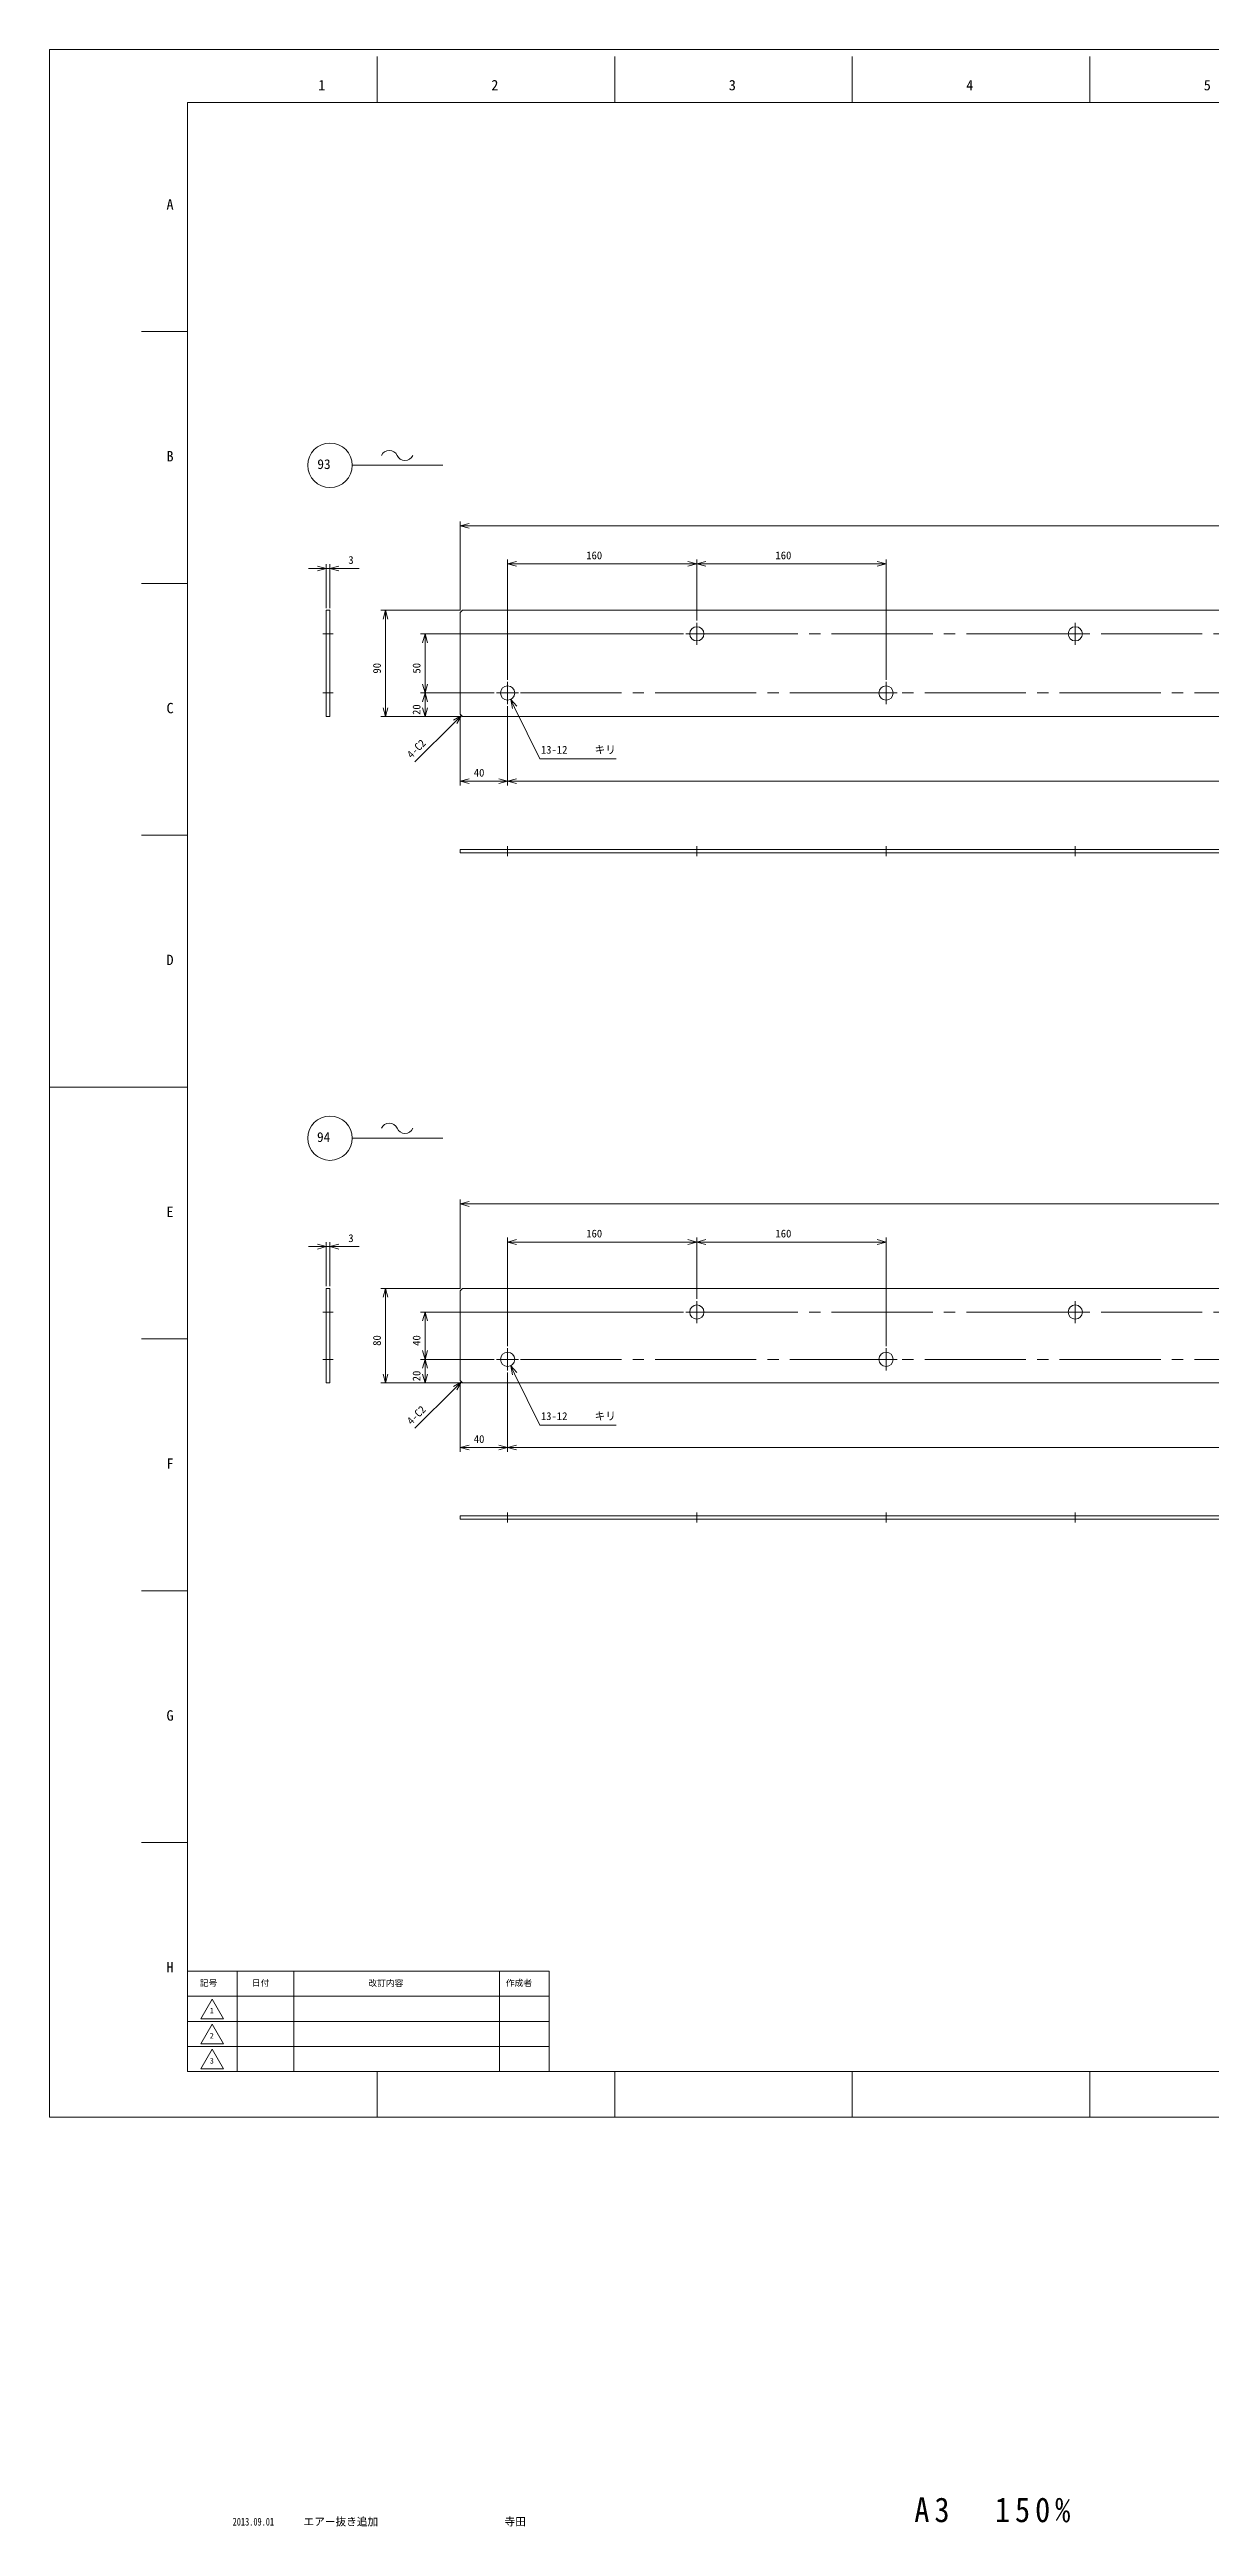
# Model space of a CAD drawing. Units: millimetres at full size. Extents: x -1242 to 1242, y -1213 to 882.
# Drawn here: x -1242 to -261, y -1213 to 882 of the extents above; entities that cross this region are included whole.
import ezdxf
from ezdxf.enums import TextEntityAlignment as Align

# ---------------------------------------------------------------- set-up
doc = ezdxf.new("R2010")
doc.units = ezdxf.units.MM
doc.header["$LTSCALE"] = 9.4985
doc.linetypes.add('CHAIN2', pattern=[12, 9, -1, 1, -1])
for name, color, linetype, lineweight in [('0-0_90_FRAME', 2, 'Continuous', 9), ('0-1_91_BLANK', 6, 'Continuous', 9), ('0-2_08_DIM', 3, 'Continuous', 9), ('0-3_0', 134, 'Continuous', 9), ('0-4_05_CENTER', 2, 'CHAIN2', 9)]:
    doc.layers.add(name, color=color, linetype=linetype, lineweight=lineweight)
doc.layers.add('0-8', color=7, linetype='Continuous')
doc.styles.add('ＭＳ ゴシック', font='')
doc.styles.add('ＭＳ Ｐゴシック', font='')
doc.styles.get('ＭＳ ゴシック').set_extended_font_data('MS Gothic')
doc.styles.get('ＭＳ Ｐゴシック').set_extended_font_data('MS PGothic')

# ---------------------------------------------------------------- blocks, each defined once
blk = doc.blocks.new('p1ba05')
at = {"layer": '0-2_08_DIM'}
for centre, start, end in [((-2.954, 0.285), 24.22764, 155.57578), ((0, 1.621), 204.22764, 335.57578)]:
    blk.add_arc(centre, 1.621, start, end, dxfattribs=at)
blk = doc.blocks.new('AM_BALLOON1')
at = {"layer": '0-2_08_DIM'}
blk.add_circle((0, 0), 5, dxfattribs=at)
blk = doc.blocks.new('_Open30')
at = {"layer": '0-2_08_DIM'}
blk.add_line((0, 0), (-1, 0), dxfattribs=at)
blk.add_lwpolyline([(-1, 0.268), (0, 0), (-1, -0.268)], dxfattribs=at)

msp = doc.modelspace()

# ---------------------------------------------------------------- linework, layer by layer
at = {"layer": '0-0_90_FRAME'}
for p, q in [((-965.175, 836.694), (-965.175, 875.58)), ((-764.375, 836.694), (-764.375, 875.58)), ((-563.575, 836.694), (-563.575, 875.58)), ((-362.775, 836.694), (-362.775, 875.58)), ((-1125.764, 643.088), (-1164.65, 643.088)), ((-1125.764, 430.096), (-1164.65, 430.096)), ((-1125.764, 217.104), (-1164.65, 217.104)), ((-1125.764, -208.879), (-1164.65, -208.879)), ((-1125.764, -421.871), (-1164.65, -421.871)), ((-1125.764, -634.862), (-1164.65, -634.862)), ((-965.175, -867.18), (-965.175, -828.468)), ((-764.375, -867.18), (-764.375, -828.468)), ((-563.575, -867.18), (-563.575, -828.468)), ((-362.775, -867.18), (-362.775, -828.468))]:
    msp.add_line(p, q, dxfattribs=at)
at = {"layer": '0-0_90_FRAME', "color": 6}
msp.add_line((-1242.302, 4.113), (-1125.764, 4.113), dxfattribs=at)
at = {"layer": '0-0_90_FRAME', "color": 134}
for p, q in [((-1083.764, -828.468), (-1083.764, -743.611)), ((-1035.764, -828.468), (-1035.764, -743.611)), ((-861.764, -828.468), (-861.764, -743.611)), ((-1125.764, -764.825), (-819.764, -764.825)), ((-1125.764, -786.04), (-819.764, -786.04)), ((-1125.764, -807.254), (-819.764, -807.254))]:
    msp.add_line(p, q, dxfattribs=at)
at = {"layer": '0-0_90_FRAME', "color": 6}
msp.add_lwpolyline([(-1125.764, -828.468), (1203.416, -828.468), (1203.416, 836.694), (-1125.764, 836.694)], close=True, dxfattribs=at)
at = {"layer": '0-0_90_FRAME', "color": 134}
for points in [[(-1125.764, -828.468), (-819.764, -828.468), (-819.764, -743.611), (-1125.764, -743.611)], [(-1114.31, -783.787), (-1104.764, -767.252), (-1095.217, -783.787)], [(-1114.31, -805.001), (-1104.764, -788.466), (-1095.217, -805.001)], [(-1114.31, -826.215), (-1104.764, -809.68), (-1095.217, -826.215)]]:
    msp.add_lwpolyline(points, close=True, dxfattribs=at)
at = {"layer": '0-1_91_BLANK'}
msp.add_lwpolyline([(-1242.302, -867.18), (1242.302, -867.18), (1242.302, 881.58), (-1242.302, 881.58)], close=True, dxfattribs=at)
at = {"layer": '0-2_08_DIM'}
for p, q in [((-986.391, 529.936), (-909.691, 529.936)), ((-895.008, 407.272), (-895.008, 482.562)), ((-887.508, 478.812), (1097.492, 478.812)), ((-1015.774, 442.711), (-1023.274, 442.711)), ((-1008.274, 409.272), (-1008.274, 446.461)), ((-1008.274, 442.711), (-1005.274, 442.711)), ((-1005.274, 409.272), (-1005.274, 446.461)), ((-997.774, 442.711), (-980.524, 442.711)), ((-855.008, 348.613), (-855.008, 450.384)), ((-847.508, 446.634), (-702.508, 446.634)), ((-695.008, 398.613), (-695.008, 450.384)), ((-695.008, 398.613), (-695.008, 450.384)), ((-542.508, 446.634), (-687.508, 446.634)), ((-535.008, 348.613), (-535.008, 450.384)), ((-894.883, 407.397), (-962.077, 407.397)), ((-958.327, 324.897), (-958.327, 399.897)), ((-706.224, 387.397), (-928.582, 387.397)), ((-924.832, 344.897), (-924.832, 379.897)), ((-866.224, 337.397), (-928.582, 337.397)), ((-866.224, 337.397), (-928.582, 337.397)), ((-894.883, 317.397), (-962.077, 317.397)), ((-894.883, 317.397), (-928.582, 317.397)), ((-924.832, 329.897), (-924.832, 324.897)), ((-895.008, 317.522), (-895.008, 259.115)), ((-855.008, 326.181), (-855.008, 259.115)), ((-855.008, 326.181), (-855.008, 259.115)), ((-899.311, 313.093), (-933.332, 279.073)), ((-862.508, 262.865), (-887.508, 262.865)), ((-847.508, 262.865), (1057.492, 262.865)), ((-986.391, -39.15), (-909.691, -39.15)), ((-895.008, -166.284), (-895.008, -90.993)), ((-887.508, -94.743), (1097.492, -94.743)), ((-855.008, -214.943), (-855.008, -123.172)), ((-695.008, -174.943), (-695.008, -123.172)), ((-695.008, -174.943), (-695.008, -123.172)), ((-535.008, -214.943), (-535.008, -123.172)), ((-1015.774, -130.845), (-1023.274, -130.845)), ((-1008.274, -164.284), (-1008.274, -127.095)), ((-1008.274, -130.845), (-1005.274, -130.845)), ((-1005.274, -164.284), (-1005.274, -127.095)), ((-997.774, -130.845), (-980.524, -130.845)), ((-847.508, -126.922), (-702.508, -126.922)), ((-542.508, -126.922), (-687.508, -126.922)), ((-894.883, -166.159), (-962.077, -166.159)), ((-958.327, -238.659), (-958.327, -173.659)), ((-706.224, -186.159), (-928.582, -186.159)), ((-924.832, -218.659), (-924.832, -193.659)), ((-866.224, -226.159), (-928.582, -226.159)), ((-866.224, -226.159), (-928.582, -226.159)), ((-894.883, -246.159), (-962.077, -246.159)), ((-899.311, -250.462), (-933.332, -284.483)), ((-894.883, -246.159), (-928.582, -246.159)), ((-924.832, -233.659), (-924.832, -238.659)), ((-895.008, -246.034), (-895.008, -304.441)), ((-855.008, -237.375), (-855.008, -304.441)), ((-855.008, -237.375), (-855.008, -304.441)), ((-862.508, -300.691), (-887.508, -300.691)), ((-847.508, -300.691), (1057.492, -300.691))]:
    msp.add_line(p, q, dxfattribs=at)
for points in [[(-763.307, 281.715), (-827.882, 281.715), (-849.096, 325.26)], [(-763.307, -281.841), (-827.882, -281.841), (-849.096, -238.295)]]:
    msp.add_lwpolyline(points, dxfattribs=at)
at = {"layer": '0-3_0'}
for points in [[(-1008.274, 407.397), (-1005.274, 407.397), (-1005.274, 317.397), (-1008.274, 317.397)], [(-893.008, 317.397), (1102.992, 317.397), (1104.992, 319.397), (1104.992, 405.397), (1102.992, 407.397), (-893.008, 407.397), (-895.008, 405.397), (-895.008, 319.397)], [(1104.992, 205.103), (1104.992, 202.103), (-895.008, 202.103), (-895.008, 205.103)], [(-1008.274, -166.159), (-1005.274, -166.159), (-1005.274, -246.159), (-1008.274, -246.159)], [(-893.008, -246.159), (1102.992, -246.159), (1104.992, -244.159), (1104.992, -168.159), (1102.992, -166.159), (-893.008, -166.159), (-895.008, -168.159), (-895.008, -244.159)], [(1104.992, -358.453), (1104.992, -361.453), (-895.008, -361.453), (-895.008, -358.453)]]:
    msp.add_lwpolyline(points, close=True, dxfattribs=at)
for centre in [(-695.008, 387.397), (-375.008, 387.397), (-855.008, 337.397), (-535.008, 337.397), (-695.008, -186.159), (-375.008, -186.159), (-855.008, -226.159), (-535.008, -226.159)]:
    msp.add_circle(centre, 6, dxfattribs=at)
at = {"layer": '0-4_05_CENTER'}
for p, q in [((-1011.099, 387.397), (-1002.511, 387.397)), ((-685.667, 387.397), (-704.349, 387.397)), ((-695.008, 378.056), (-695.008, 396.738)), ((-695.008, 387.397), (904.992, 387.397)), ((-365.667, 387.397), (-384.349, 387.397)), ((-375.008, 378.056), (-375.008, 396.738)), ((-1011.099, 337.397), (-1002.511, 337.397)), ((-845.667, 337.397), (-864.349, 337.397)), ((-855.008, 328.056), (-855.008, 346.738)), ((1064.992, 337.397), (-855.008, 337.397)), ((-525.667, 337.397), (-544.349, 337.397)), ((-535.008, 328.056), (-535.008, 346.738)), ((-855.008, 207.928), (-855.008, 199.339)), ((-695.008, 207.928), (-695.008, 199.339)), ((-535.008, 207.928), (-535.008, 199.339)), ((-375.008, 207.928), (-375.008, 199.339)), ((-1011.099, -186.159), (-1002.511, -186.159)), ((-685.667, -186.159), (-704.349, -186.159)), ((-695.008, -195.5), (-695.008, -176.818)), ((-695.008, -186.159), (904.992, -186.159)), ((-365.667, -186.159), (-384.349, -186.159)), ((-375.008, -195.5), (-375.008, -176.818)), ((-1011.099, -226.159), (-1002.511, -226.159)), ((-845.667, -226.159), (-864.349, -226.159)), ((-855.008, -235.5), (-855.008, -216.818)), ((1064.992, -226.159), (-855.008, -226.159)), ((-525.667, -226.159), (-544.349, -226.159)), ((-535.008, -235.5), (-535.008, -216.818)), ((-855.008, -355.628), (-855.008, -364.216)), ((-695.008, -355.628), (-695.008, -364.216)), ((-535.008, -355.628), (-535.008, -364.216)), ((-375.008, -355.628), (-375.008, -364.216))]:
    msp.add_line(p, q, dxfattribs=at)

# ---------------------------------------------------------------- block references
at = {"layer": '0-2_08_DIM'}
for name, p, xscale, yscale in [('AM_BALLOON1', (-1005.167, 529.96), 3.75, 3.75), ('p1ba05', (-941.754, 534.039), 4.5, 4.5), ('_Open30', (-1008.274, 442.711), 7.5, 7.5), ('_Open30', (-695.008, 446.634), 7.5, 7.5), ('_Open30', (-535.008, 446.634), 7.5, 7.5), ('_Open30', (-855.008, 262.865), 7.5, 7.5), ('AM_BALLOON1', (-1005.167, -39.126), 3.75, 3.75), ('p1ba05', (-941.754, -35.047), 4.5, 4.5), ('_Open30', (-695.008, -126.922), 7.5, 7.5), ('_Open30', (-535.008, -126.922), 7.5, 7.5), ('_Open30', (-1008.274, -130.845), 7.5, 7.5), ('_Open30', (-855.008, -300.691), 7.5, 7.5)]:
    msp.add_blockref(name, p, dxfattribs=dict(at, xscale=xscale, yscale=yscale))
at = {"layer": '0-2_08_DIM', "xscale": 7.5, "yscale": 7.5}
for p, rotation in [((-895.008, 478.812), 180), ((-1005.274, 442.711), 180), ((-855.008, 446.634), 180), ((-695.008, 446.634), 180), ((-958.327, 407.397), 90), ((-924.832, 387.397), 90), ((-924.832, 337.397), 270), ((-924.832, 337.397), 90), ((-958.327, 317.397), 270), ((-924.832, 317.397), 270), ((-894.008, 318.397), 45), ((-852.38, 332.003), 115.97407), ((-895.008, 262.865), 180), ((-855.008, 262.865), 180), ((-895.008, -94.743), 180), ((-855.008, -126.922), 180), ((-695.008, -126.922), 180), ((-1005.274, -130.845), 180), ((-958.327, -166.159), 90), ((-924.832, -186.159), 90), ((-924.832, -226.159), 270), ((-924.832, -226.159), 90), ((-958.327, -246.159), 270), ((-924.832, -246.159), 270), ((-894.008, -245.159), 45), ((-852.38, -231.553), 115.97407), ((-895.008, -300.691), 180), ((-855.008, -300.691), 180)]:
    msp.add_blockref('_Open30', p, dxfattribs=dict(at, rotation=rotation))

# ---------------------------------------------------------------- texts
at = {"layer": '0-0_90_FRAME', "color": 134}
for s, height, style, p in [('1', 8.798, 'ＭＳ ゴシック', (-1015.171, 844.439)), ('2', 8.798, 'ＭＳ ゴシック', (-868.775, 844.439)), ('3', 8.798, 'ＭＳ ゴシック', (-667.975, 844.439)), ('4', 8.798, 'ＭＳ ゴシック', (-467.175, 844.439)), ('5', 8.798, 'ＭＳ ゴシック', (-266.374, 844.439)), ('A', 8.798, 'ＭＳ ゴシック', (-1143.43, 743.584)), ('B', 8.798, 'ＭＳ ゴシック', (-1143.43, 530.592)), ('C', 8.798, 'ＭＳ ゴシック', (-1143.43, 317.6)), ('D', 8.798, 'ＭＳ ゴシック', (-1143.43, 104.609)), ('E', 8.798, 'ＭＳ ゴシック', (-1143.43, -108.383)), ('F', 8.798, 'ＭＳ ゴシック', (-1143.43, -321.375)), ('G', 8.798, 'ＭＳ ゴシック', (-1143.43, -534.367)), ('H', 8.798, 'ＭＳ ゴシック', (-1143.43, -747.358)), ('記号', 5.279, 'ＭＳ Ｐゴシック', (-1115.237, -757.818)), ('日付', 5.279, 'ＭＳ Ｐゴシック', (-1071.267, -757.818)), ('改訂内容', 5.279, 'ＭＳ Ｐゴシック', (-972.709, -757.941)), ('作成者', 5.279, 'ＭＳ Ｐゴシック', (-856.473, -757.818)), ('1', 4.666, 'ＭＳ ゴシック', (-1106.831, -780.704)), ('2', 4.666, 'ＭＳ ゴシック', (-1106.831, -801.918)), ('3', 4.666, 'ＭＳ ゴシック', (-1106.831, -823.132))]:
    msp.add_text(s, height=height, dxfattribs=dict(at, style=style)).set_placement(p, align=Align.BOTTOM_LEFT)
at = {"layer": '0-0_90_FRAME', "color": 3, "style": 'ＭＳ ゴシック', "width": 0.65}
msp.add_text('2013.09.01', height=6.598, dxfattribs=at).set_placement((-1087.46, -1214.451), align=Align.BOTTOM_LEFT)
at = {"layer": '0-0_90_FRAME', "color": 3, "style": 'ＭＳ ゴシック'}
for s, p in [('エアー抜き追加', (-1027.485, -1214.451)), ('寺田', (-857.576, -1214.451))]:
    msp.add_text(s, height=6.598, dxfattribs=at).set_placement(p, align=Align.BOTTOM_LEFT)
at = {"layer": '0-2_08_DIM'}
for s, style, p in [('3', 'ＭＳ ゴシック', (-989.685, 444.586)), ('160', 'ＭＳ ゴシック', (-788.508, 448.509)), ('160', 'ＭＳ ゴシック', (-628.508, 448.509)), ('40', 'ＭＳ ゴシック', (-883.58, 264.74)), ('13-12', 'ＭＳ ゴシック', (-826.86, 284.103)), ('キリ', 'ＭＳ Ｐゴシック', (-781.431, 284.103)), ('3', 'ＭＳ ゴシック', (-989.685, -128.97)), ('160', 'ＭＳ ゴシック', (-788.508, -125.047)), ('160', 'ＭＳ ゴシック', (-628.508, -125.047)), ('13-12', 'ＭＳ ゴシック', (-826.86, -279.453)), ('キリ', 'ＭＳ Ｐゴシック', (-781.431, -279.453)), ('40', 'ＭＳ ゴシック', (-883.58, -298.816))]:
    msp.add_text(s, height=6.598, dxfattribs=dict(at, style=style)).set_placement(p, align=Align.BOTTOM_LEFT)
at = {"layer": '0-2_08_DIM', "style": 'ＭＳ ゴシック'}
for s, rotation, p in [('90', 90, (-960.202, 353.825)), ('50', 90, (-926.707, 353.825)), ('20', 90, (-926.707, 318.825)), ('4-C2', 45, (-934.847, 280.209)), ('80', 90, (-960.202, -214.73)), ('40', 90, (-926.707, -214.73)), ('20', 90, (-926.707, -244.73)), ('4-C2', 45, (-934.847, -283.346))]:
    msp.add_text(s, height=6.598, rotation=rotation, dxfattribs=at).set_placement(p, align=Align.BOTTOM_LEFT)
at = {"layer": '0-3_0', "style": 'ＭＳ ゴシック'}
for s, p in [('93', (-1015.881, 524.335)), ('94', (-1016.149, -44.751))]:
    msp.add_text(s, height=8.248, dxfattribs=at).set_placement(p, align=Align.BOTTOM_LEFT)
at = {"layer": '0-8', "insert": (-511.11, -1209.928), "char_height": 20.89, "attachment_point": 7, "style": 'ＭＳ ゴシック'}
msp.add_mtext('\\T1.33;\\W0.9;A3\u3000150%', dxfattribs=at)

doc.saveas('drawing.dxf')
